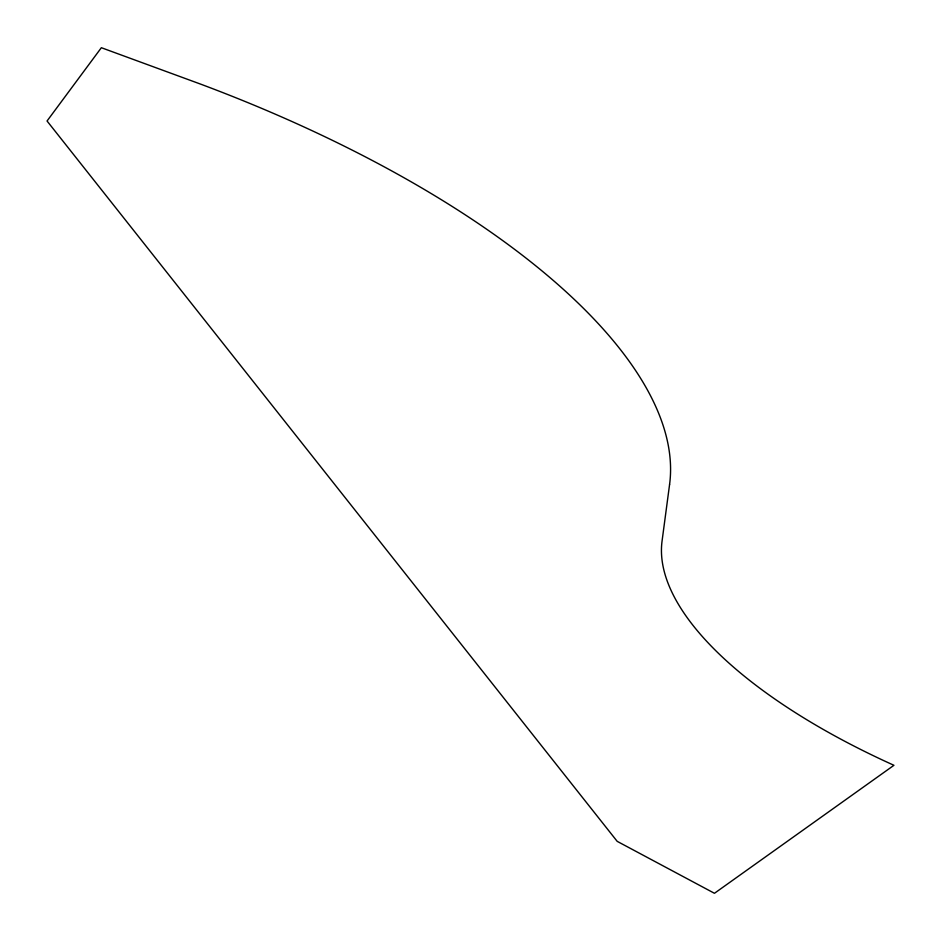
<?xml version="1.0" encoding="UTF-8"?>
<svg xmlns="http://www.w3.org/2000/svg" width="941" height="941" viewBox="0 0 941 941"><rect width="100%" height="100%" fill="white"/><g stroke="black" fill="none" stroke-linecap="round" stroke-linejoin="round"><path stroke-width="1.41" d="M669.592 484.403L662.052 541.134A416.345 166.016 16.9 0 0 893.95 765.292L714.454 893.291L617.19 841.348L47.05 121.001L101.357 47.709L200.562 84.102A670.545 267.373 16.9 0 1 669.592 484.403"/></g></svg>
